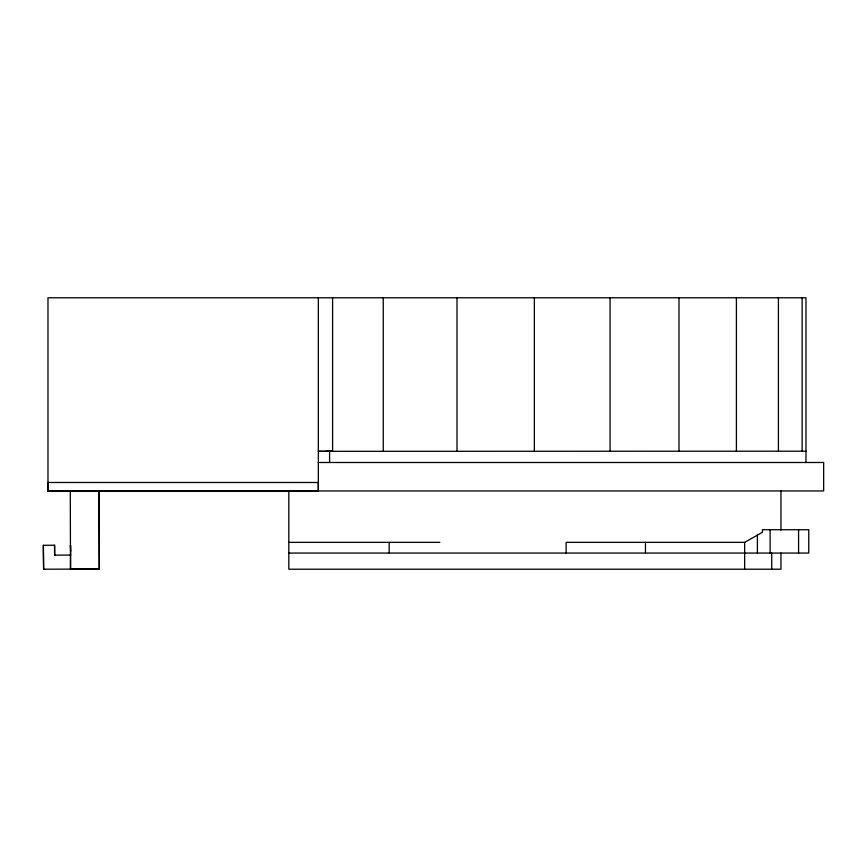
<?xml version="1.0" encoding="UTF-8"?>
<svg xmlns="http://www.w3.org/2000/svg" width="867" height="867" viewBox="0 0 867 867"><rect width="100%" height="100%" fill="white"/><g stroke="black" fill="none" stroke-linecap="round" stroke-linejoin="round"><path stroke-width="1.3" d="M780.961 553.059L780.961 569.218L288.83 569.218L288.83 490.798L99.196 490.82L99.402 569.012L70.509 569.034L70.281 490.82M318.341 297.782L318.341 490.939L318.341 482.486L47.978 482.486L47.978 490.939L47.978 297.782L805.974 297.782L805.974 462.49M566.129 553.059L566.129 542.363L744.655 542.363L762.407 532.295L762.407 529.715L808.759 529.715L808.759 553.059L288.83 553.059M43.35 545.3L43.61 569.218L43.35 545.3L54.578 545.235L54.643 555.162L54.578 545.235M54.523 555.162L70.682 555.053L70.498 545.126L70.66 551.336M43.513 569.218L99.402 569.012L71.029 569.055M318.308 490.939L47.978 490.939L823.65 490.939L823.65 462.49L318.341 462.49M805.974 451.187L318.341 451.328L332.592 451.23L332.592 297.782M288.83 542.363L439.818 542.363M70.509 569.034L70.563 555.053M326.978 450.862L331.963 451.23L329.59 451.328L329.59 462.49M98.914 490.668L99.131 569.045M802.138 297.782L802.138 451.187M798.583 529.715L798.583 553.059M780.961 490.939L780.961 530.181M778.414 297.782L778.414 451.187M771.728 553.059L771.728 569.218M770.113 529.715L770.113 553.059M757.39 535.145L757.39 553.059M744.655 542.363L744.655 569.218M736.408 297.782L736.408 451.187M678.991 297.782L678.991 451.187M645.46 542.363L645.46 553.059M610.075 297.782L610.075 451.187M534.354 297.782L534.354 451.187M456.996 297.782L456.996 451.187M389.164 542.363L389.164 553.059M383.257 297.782L383.257 451.187"/></g></svg>
